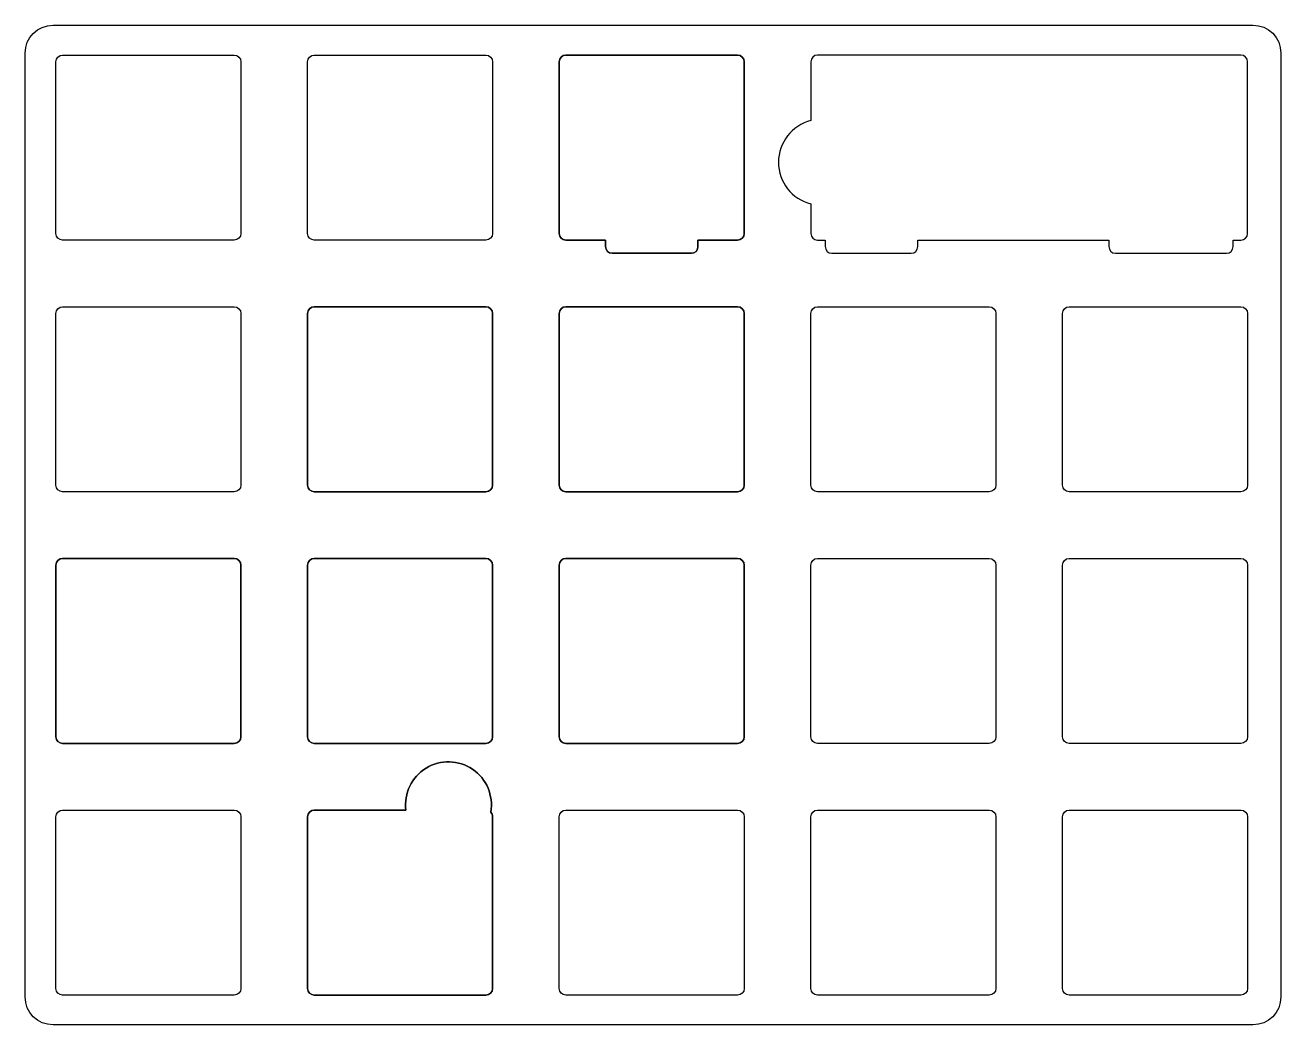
# Model space of a CAD drawing. Header units: millimetres. Extents: x -431.5 to -336.5, y 175.7 to 251.4.
import ezdxf

# ---------------------------------------------------------------- set-up
doc = ezdxf.new("R2010")
doc.units = ezdxf.units.MM
doc.layers.get('0').update_dxf_attribs({"linetype": 'CONTINUOUS'})

msp = doc.modelspace()

# ---------------------------------------------------------------- linework, layer by layer
for p, q in [((-370.46175, 249.0875), (-371.54875, 249.0875)), ((-364.46175, 249.0875), (-370.46175, 249.0875)), ((-362.02375, 249.0875), (-364.46175, 249.0875)), ((-358.54875, 249.0875), (-362.02375, 249.0875)), ((-352.49875, 249.0875), (-358.54875, 249.0875)), ((-349.02375, 249.0875), (-352.49875, 249.0875)), ((-348.99875, 249.0875), (-349.02375, 249.0875)), ((-346.58575, 249.0875), (-348.99875, 249.0875)), ((-342.99875, 249.0875), (-346.58575, 249.0875)), ((-340.58575, 249.0875), (-342.99875, 249.0875)), ((-339.49875, 249.0875), (-340.58575, 249.0875)), ((-372.04875, 248.5875), (-372.04875, 244.129136)), ((-338.99875, 235.5875), (-338.99875, 248.5875)), ((-372.04875, 237.823664), (-372.04875, 235.5875)), ((-371.54875, 235.0875), (-370.96175, 235.0875)), ((-370.96175, 235.0875), (-370.96175, 234.5875)), ((-363.96175, 235.0875), (-362.02375, 235.0875)), ((-363.96175, 234.5875), (-363.96175, 235.0875)), ((-362.02375, 235.0875), (-358.54875, 235.0875)), ((-358.54875, 235.0875), (-352.49875, 235.0875)), ((-352.49875, 235.0875), (-349.49875, 235.0875)), ((-349.49875, 235.0875), (-349.49875, 234.5875)), ((-340.08575, 235.0875), (-339.49875, 235.0875)), ((-340.08575, 234.5875), (-340.08575, 235.0875)), ((-370.46175, 234.0875), (-364.46175, 234.0875)), ((-348.99875, 234.0875), (-346.58575, 234.0875)), ((-346.58575, 234.0875), (-342.99875, 234.0875)), ((-342.99875, 234.0875), (-340.58575, 234.0875)), ((-410.14875, 191.4375), (-410.14875, 178.4375)), ((-402.712135, 191.9375), (-409.64875, 191.9375)), ((-396.14875, 178.4375), (-396.14875, 191.4375)), ((-409.64875, 177.9375), (-396.64875, 177.9375))]:
    msp.add_line(p, q)
for points in [[(-429.418871, 251.354423), (-338.589911, 251.356663, -0.414213562), (-336.473337, 249.239911), (-336.473337, 177.799911, -0.414213562), (-338.590089, 175.683337), (-429.419049, 175.683507, -0.414213562), (-431.535623, 177.800259), (-431.535623, 249.237849, -0.414213562)], [(-415.6988, 249.0874, -0.414213562), (-415.1988, 248.5874), (-415.1988, 235.5874, -0.414213562), (-415.6988, 235.0874), (-428.6988, 235.0874, -0.414213562), (-429.1988, 235.5874), (-429.1988, 248.5874, -0.414213562), (-428.6988, 249.0874)], [(-415.19875, 248.5875), (-415.19875, 235.5875, -0.414213562), (-415.69875, 235.0875), (-428.69875, 235.0875, -0.414213562), (-429.19875, 235.5875), (-429.19875, 248.5875, -0.414213562), (-428.69875, 249.0875), (-415.69875, 249.0875, -0.414213562)], [(-409.6488, 235.0874, -0.414213562), (-410.1488, 235.5874), (-410.1488, 248.5874, -0.414213562), (-409.6488, 249.0874), (-396.6488, 249.0874, -0.414213562), (-396.1488, 248.5874), (-396.1488, 235.5874, -0.414213562), (-396.6488, 235.0874)], [(-396.64875, 249.0875, -0.414213562), (-396.14875, 248.5875), (-396.14875, 235.5875, -0.414213562), (-396.64875, 235.0875), (-409.64875, 235.0875, -0.414213562), (-410.14875, 235.5875), (-410.14875, 248.5875, -0.414213562), (-409.64875, 249.0875)], [(-387.0988, 249.0874), (-390.5988, 249.0874, 0.414213562), (-391.0988, 248.5874), (-391.0988, 235.5874, 0.414213562), (-390.5988, 235.0874), (-387.5988, 235.0874), (-387.5988, 234.5874, 0.414213562), (-387.0988, 234.0874), (-381.0988, 234.0874, 0.414213562), (-380.5988, 234.5874), (-380.5988, 235.0874), (-377.5988, 235.0874, 0.414213562), (-377.0988, 235.5874), (-377.0988, 248.5874, 0.414213562), (-377.5988, 249.0874), (-381.0988, 249.0874)], [(-387.09875, 234.0875, -0.414213562), (-387.59875, 234.5875), (-387.59875, 235.0875), (-390.59875, 235.0875, -0.414213562), (-391.09875, 235.5875), (-391.09875, 248.5875, -0.414213562), (-390.59875, 249.0875), (-387.09875, 249.0875), (-381.09875, 249.0875), (-377.59875, 249.0875, -0.414213562), (-377.09875, 248.5875), (-377.09875, 235.5875, -0.414213562), (-377.59875, 235.0875), (-380.59875, 235.0875), (-380.59875, 234.5875, -0.414213562), (-381.09875, 234.0875)], [(-415.1988, 216.5374, -0.414213562), (-415.6988, 216.0374), (-428.6988, 216.0374, -0.414213562), (-429.1988, 216.5374), (-429.1988, 229.5374, -0.414213562), (-428.6988, 230.0374), (-415.6988, 230.0374, -0.414213562), (-415.1988, 229.5374)], [(-428.69875, 230.0375), (-415.69875, 230.0375, -0.414213562), (-415.19875, 229.5375), (-415.19875, 216.5375, -0.414213562), (-415.69875, 216.0375), (-428.69875, 216.0375, -0.414213562), (-429.19875, 216.5375), (-429.19875, 229.5375, -0.414213562)], [(-410.1488, 229.5374), (-410.1488, 216.5374, 0.414213562), (-409.6488, 216.0374), (-396.6488, 216.0374, 0.414213562), (-396.1488, 216.5374), (-396.1488, 229.5374, 0.414213562), (-396.6488, 230.0374), (-409.6488, 230.0374, 0.414213562)], [(-410.14875, 229.5375, -0.414213562), (-409.64875, 230.0375), (-396.64875, 230.0375, -0.414213562), (-396.14875, 229.5375), (-396.14875, 216.5375, -0.414213562), (-396.64875, 216.0375), (-409.64875, 216.0375, -0.414213562), (-410.14875, 216.5375)], [(-377.0988, 216.5374), (-377.0988, 229.5374, 0.414213562), (-377.5988, 230.0374), (-390.5988, 230.0374, 0.414213562), (-391.0988, 229.5374), (-391.0988, 216.5374, 0.414213562), (-390.5988, 216.0374), (-377.5988, 216.0374, 0.414213562)], [(-377.09875, 229.5375), (-377.09875, 216.5375, -0.414213562), (-377.59875, 216.0375), (-390.59875, 216.0375, -0.414213562), (-391.09875, 216.5375), (-391.09875, 229.5375, -0.414213562), (-390.59875, 230.0375), (-377.59875, 230.0375, -0.414213562)], [(-358.0488, 216.5374, -0.414213562), (-358.5488, 216.0374), (-371.5488, 216.0374, -0.414213562), (-372.0488, 216.5374), (-372.0488, 229.5374, -0.414213562), (-371.5488, 230.0374), (-358.5488, 230.0374, -0.414213562), (-358.0488, 229.5374)], [(-372.04875, 229.5375, -0.414213562), (-371.54875, 230.0375), (-358.54875, 230.0375, -0.414213562), (-358.04875, 229.5375), (-358.04875, 216.5375, -0.414213562), (-358.54875, 216.0375), (-371.54875, 216.0375, -0.414213562), (-372.04875, 216.5375)], [(-339.4988, 230.0374, -0.414213562), (-338.9988, 229.5374), (-338.9988, 216.5374, -0.414213562), (-339.4988, 216.0374), (-352.498799, 216.0374, -0.414213562), (-352.998799, 216.5374), (-352.998799, 229.5374, -0.414213562), (-352.498799, 230.0374)], [(-339.49875, 216.0375), (-352.49875, 216.0375, -0.414213562), (-352.99875, 216.5375), (-352.99875, 229.5375, -0.414213562), (-352.49875, 230.0375), (-339.49875, 230.0375, -0.414213562), (-338.99875, 229.5375), (-338.99875, 216.5375, -0.414213562)], [(-415.1988, 197.4874), (-415.1988, 210.4874, 0.414213562), (-415.6988, 210.9874), (-428.6988, 210.9874, 0.414213562), (-429.1988, 210.4874), (-429.1988, 197.4874, 0.414213562), (-428.6988, 196.9874), (-415.6988, 196.9874, 0.414213562)], [(-415.69875, 196.9875), (-428.69875, 196.9875, -0.414213562), (-429.19875, 197.4875), (-429.19875, 210.4875, -0.414213562), (-428.69875, 210.9875), (-415.69875, 210.9875, -0.414213562), (-415.19875, 210.4875), (-415.19875, 197.4875, -0.414213562)], [(-396.6488, 210.9874), (-409.6488, 210.9874, 0.414213562), (-410.1488, 210.4874), (-410.1488, 197.4874, 0.414213562), (-409.6488, 196.9874), (-396.6488, 196.9874, 0.414213562), (-396.1488, 197.4874), (-396.1488, 210.4874, 0.414213562)], [(-396.64875, 210.9875, -0.414213562), (-396.14875, 210.4875), (-396.14875, 197.4875, -0.414213562), (-396.64875, 196.9875), (-409.64875, 196.9875, -0.414213562), (-410.14875, 197.4875), (-410.14875, 210.4875, -0.414213562), (-409.64875, 210.9875)], [(-390.5988, 196.9874), (-377.5988, 196.9874, 0.414213562), (-377.0988, 197.4874), (-377.0988, 210.4874, 0.414213562), (-377.5988, 210.9874), (-390.5988, 210.9874, 0.414213562), (-391.0988, 210.4874), (-391.0988, 197.4874, 0.414213562)], [(-391.09875, 210.4875, -0.414213562), (-390.59875, 210.9875), (-377.59875, 210.9875, -0.414213562), (-377.09875, 210.4875), (-377.09875, 197.4875, -0.414213562), (-377.59875, 196.9875), (-390.59875, 196.9875, -0.414213562), (-391.09875, 197.4875)], [(-358.5488, 210.9874, -0.414213562), (-358.0488, 210.4874), (-358.0488, 197.4874, -0.414213562), (-358.5488, 196.9874), (-371.5488, 196.9874, -0.414213562), (-372.0488, 197.4874), (-372.0488, 210.4874, -0.414213562), (-371.5488, 210.9874)], [(-371.54875, 210.9875), (-358.54875, 210.9875, -0.414213562), (-358.04875, 210.4875), (-358.04875, 197.4875, -0.414213562), (-358.54875, 196.9875), (-371.54875, 196.9875, -0.414213562), (-372.04875, 197.4875), (-372.04875, 210.4875, -0.414213562)], [(-352.998799, 210.4874, -0.414213562), (-352.498799, 210.9874), (-339.4988, 210.9874, -0.414213562), (-338.9988, 210.4874), (-338.9988, 197.4874, -0.414213562), (-339.4988, 196.9874), (-352.498799, 196.9874, -0.414213562), (-352.998799, 197.4874)], [(-338.99875, 210.4875), (-338.99875, 197.4875, -0.414213562), (-339.49875, 196.9875), (-352.49875, 196.9875, -0.414213562), (-352.99875, 197.4875), (-352.99875, 210.4875, -0.414213562), (-352.49875, 210.9875), (-339.49875, 210.9875, -0.414213562)], [(-396.286284, 191.781756, -0.192245825), (-396.1488, 191.437399), (-396.1488, 178.4374, -0.414213562), (-396.6488, 177.9374), (-409.6488, 177.9374, -0.414213562), (-410.1488, 178.4374), (-410.1488, 191.437399, -0.414213562), (-409.6488, 191.937399), (-402.712123, 191.937399, -1.161628706)], [(-415.1988, 178.4374, -0.414213562), (-415.6988, 177.9374), (-428.6988, 177.9374, -0.414213562), (-429.1988, 178.4374), (-429.1988, 191.437399, -0.414213562), (-428.6988, 191.937399), (-415.6988, 191.937399, -0.414213562), (-415.1988, 191.437399)], [(-429.19875, 191.4375, -0.414213562), (-428.69875, 191.9375), (-415.69875, 191.9375, -0.414213562), (-415.19875, 191.4375), (-415.19875, 178.4375, -0.414213562), (-415.69875, 177.9375), (-428.69875, 177.9375, -0.414213562), (-429.19875, 178.4375)], [(-377.0988, 178.4374, -0.414213562), (-377.5988, 177.9374), (-390.5988, 177.9374, -0.414213562), (-391.0988, 178.4374), (-391.0988, 191.437399, -0.414213562), (-390.5988, 191.937399), (-377.5988, 191.937399, -0.414213562), (-377.0988, 191.437399)], [(-377.59875, 191.9375, -0.414213562), (-377.09875, 191.4375), (-377.09875, 178.4375, -0.414213562), (-377.59875, 177.9375), (-390.59875, 177.9375, -0.414213562), (-391.09875, 178.4375), (-391.09875, 191.4375, -0.414213562), (-390.59875, 191.9375)], [(-371.5488, 177.9374, -0.414213562), (-372.0488, 178.4374), (-372.0488, 191.437399, -0.414213562), (-371.5488, 191.937399), (-358.5488, 191.937399, -0.414213562), (-358.0488, 191.437399), (-358.0488, 178.4374, -0.414213562), (-358.5488, 177.9374)], [(-372.04875, 191.4375, -0.414213562), (-371.54875, 191.9375), (-358.54875, 191.9375, -0.414213562), (-358.04875, 191.4375), (-358.04875, 178.4375, -0.414213562), (-358.54875, 177.9375), (-371.54875, 177.9375, -0.414213562), (-372.04875, 178.4375)], [(-339.4988, 191.937399, -0.414213562), (-338.9988, 191.437399), (-338.9988, 178.4374, -0.414213562), (-339.4988, 177.9374), (-352.498799, 177.9374, -0.414213562), (-352.998799, 178.4374), (-352.998799, 191.437399, -0.414213562), (-352.498799, 191.937399)], [(-339.49875, 177.9375), (-352.49875, 177.9375, -0.414213562), (-352.99875, 178.4375), (-352.99875, 191.4375, -0.414213562), (-352.49875, 191.9375), (-339.49875, 191.9375, -0.414213562), (-338.99875, 191.4375), (-338.99875, 178.4375, -0.414213562)]]:
    msp.add_lwpolyline(points, format="xyb", close=True)
for centre, radius, start, end in [((-371.54875, 248.5875), 0.5, 90, 180), ((-339.49875, 248.5875), 0.5, 0, 90), ((-371.2596, 240.9764), 3.25, 104.05367509, 255.94632491), ((-371.54875, 235.5875), 0.5, 180, 270), ((-339.49875, 235.5875), 0.5, -90, 0), ((-370.46175, 234.5875), 0.5, 180, 270), ((-364.46175, 234.5875), 0.5, -90, 0), ((-348.99875, 234.5875), 0.5, 180, 270), ((-340.58575, 234.5875), 0.5, -90, 0), ((-399.4875, 192.34275), 3.25, -9.9398063, 187.16478188), ((-409.64875, 191.4375), 0.5, 90, 180), ((-396.64875, 191.4375), 0.5, 0, 43.53297237), ((-409.64875, 178.4375), 0.5, 180, 270), ((-396.64875, 178.4375), 0.5, -90, 0)]:
    msp.add_arc(centre, radius, start, end)

doc.saveas('drawing.dxf')
